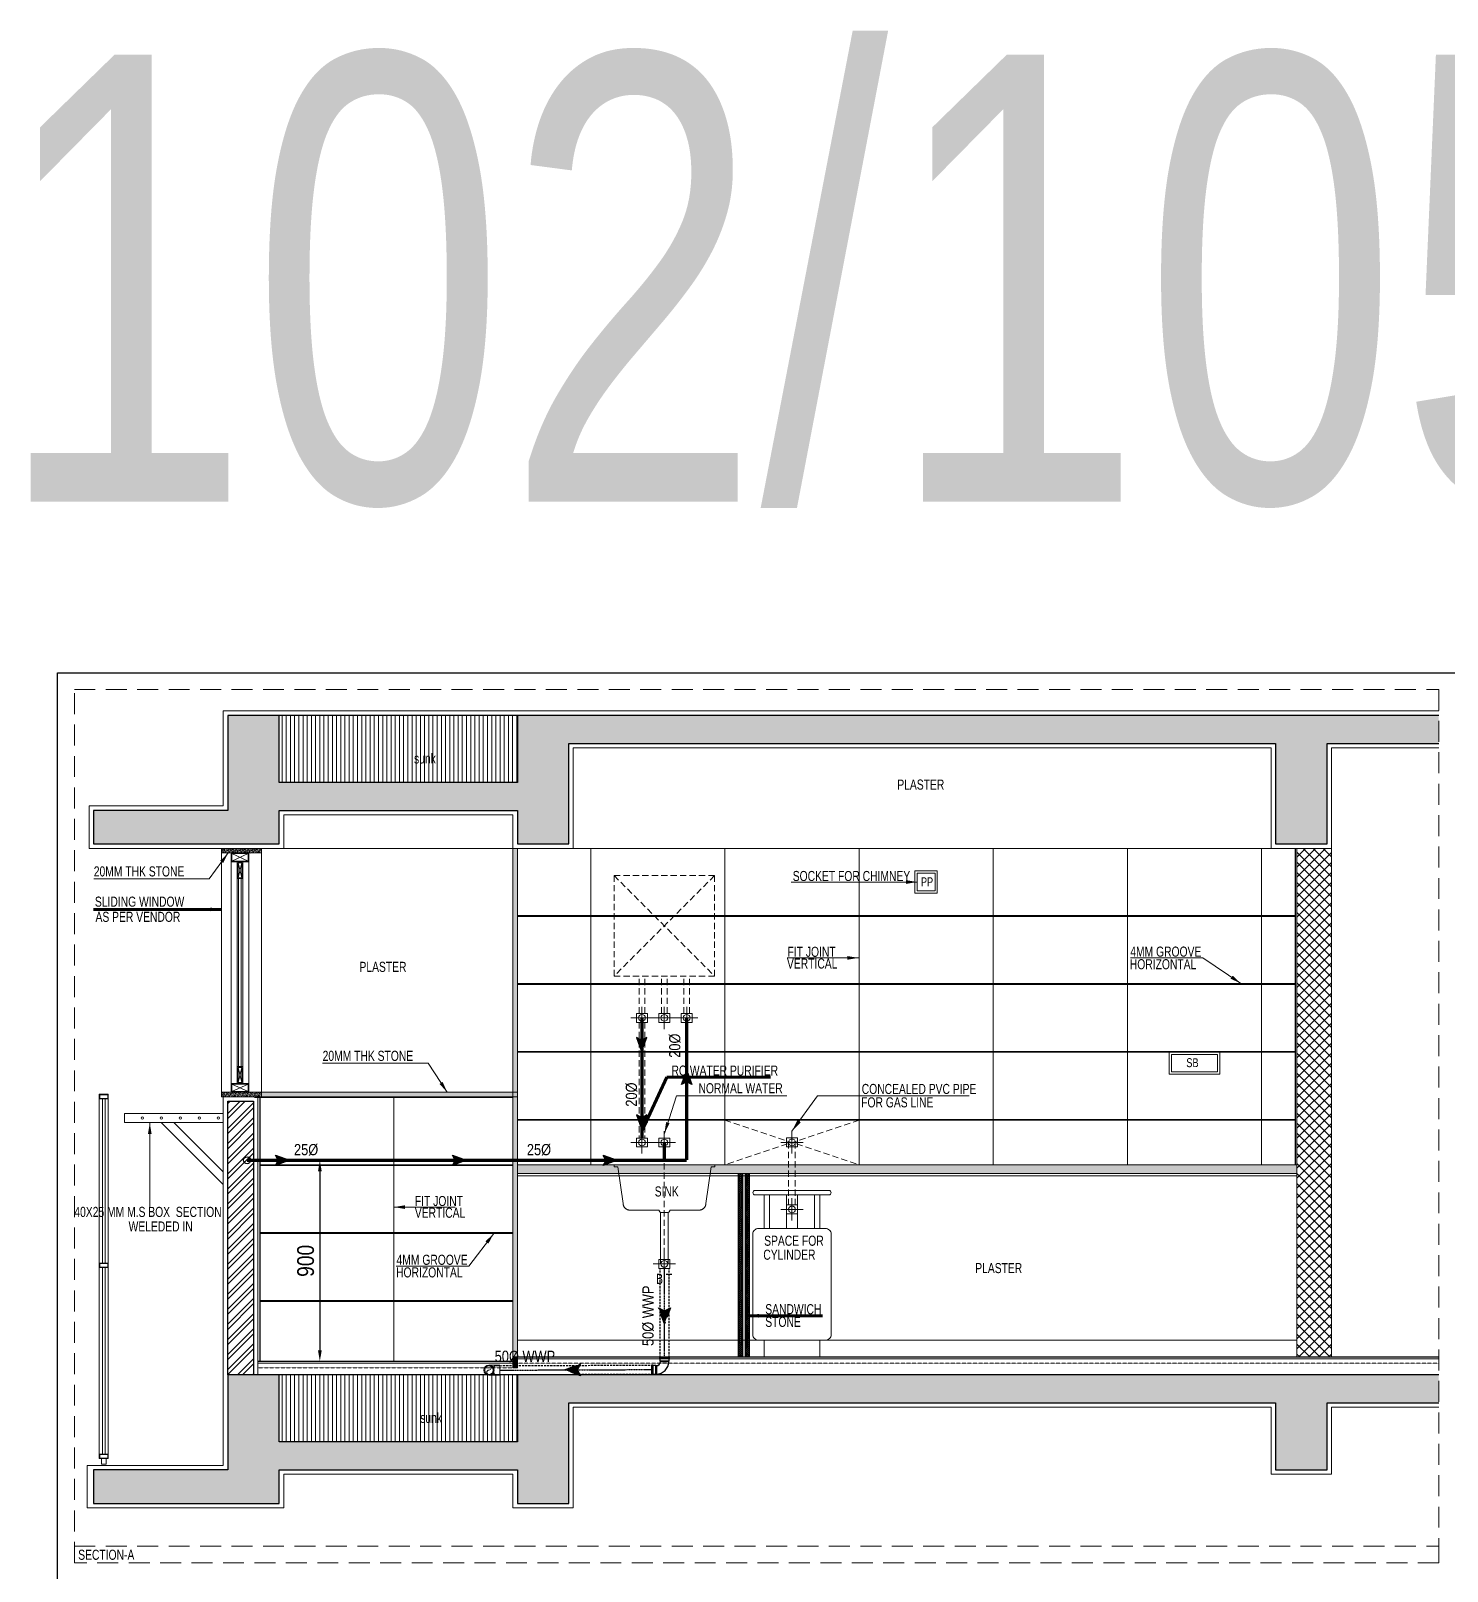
# Model space of a CAD drawing. Header units: inches. Extents: x 853900 to 962947, y 469960 to 560972.
# Drawn here: x 927668 to 934002, y 478652 to 485544 of the extents above; entities that cross this region are included whole.
import ezdxf
from ezdxf.enums import TextEntityAlignment as Align

# ---------------------------------------------------------------- set-up
doc = ezdxf.new("R2010")
doc.units = ezdxf.units.IN
doc.header["$LTSCALE"] = 750
for name, pattern in [('CENTER', [2, 1.25, -0.25, 0.25, -0.25]), ('Dash', [6, 3, -3]), ('DASHED2', [0.375, 0.25, -0.125]), ('HIDDEN', [0.375, 0.25, -0.125]), ('HIDDEN2', [0.1875, 0.125, -0.0625])]:
    doc.linetypes.add(name, pattern=pattern)
doc.layers.get('0').update_dxf_attribs({"color": 8})
doc.layers.get('Defpoints').update_dxf_attribs({"color": 8})
for name, color, linetype, lineweight in [('a-Dotted-HM', 8, 'HIDDEN2', 9), ('E-ELECT. SB', 8, 'Continuous', 5), ('ELE-03-MSA', 8, 'Continuous', 18), ('fer', 8, 'Continuous', 20), ('FILING-MSA', 8, 'Continuous', 9), ('g-dot', 8, 'HIDDEN', 9), ('g-dw', 8, 'Continuous', 5), ('g-ele-01', 8, 'Continuous', 9), ('g-ele-02', 8, 'Continuous', 9), ('g-ele-03', 8, 'Continuous', 5), ('g-ele-04', 8, 'Continuous', 9), ('g-ele-3', 8, 'Continuous', 0), ('g-ele03', 8, 'Continuous', 0), ('g-ha50', 8, 'Continuous', 9), ('g-text', 8, 'Continuous', 9), ('P_WW PIPE', 4, 'Continuous', 9), ('PLASTER', 8, 'Continuous', 9), ('PLASTER HATCH', 253, 'Continuous', 0), ('sec-ha05', 8, 'Continuous', 15), ('SHEET', 8, 'Continuous', 13), ('STONE', 8, 'Continuous', 18), ('STONE HATCH-MSA', 253, 'Continuous', 9), ('WALL HATCH-MSA', 253, 'Continuous', 9), ('WALL-MSA', 8, 'Continuous', 30)]:
    doc.layers.add(name, color=color, linetype=linetype, lineweight=lineweight)
for name, color, linetype in [('g-sol250', 8, 'Continuous'), ('P-RO WATER', 202, 'DASHED2'), ('P_DIM', 222, 'Continuous'), ('P_DOMESTIC GRAVITY PIPE', 3, 'Continuous'), ('P_WASTE WATER PIPE', 4, 'DASHED2'), ('R.C.C HATCH-MSA', 253, 'Continuous'), ('R.C.C-MSA', 8, 'Continuous'), ('TILE SECTION', 8, 'Continuous')]:
    doc.layers.add(name, color=color, linetype=linetype)
doc.styles.add('ARIAL', font='swisscl.ttf')
doc.styles.add('arial unicode', font='swisscl.ttf', dxfattribs={"height": 45})
doc.styles.add('Arial-Reg+0.8Sc', font='swisscl.ttf')
doc.styles.add('PLUMBING TEXT', font='ARIALN.TTF')
doc.dimstyles.new('75', dxfattribs={"dimtxt": 115, "dimasz": 50, "dimexe": 75, "dimexo": 0, "dimgap": 25, "dimtad": 1, "dimdec": 0, "dimzin": 0, "dimdsep": 46, "dimtxsty": 'ARIAL', "dimblk": 'ARCHTICK', "dimcen": 0.09, "dimdle": 75, "dimclrd": 256, "dimclre": 256, "dimclrt": 256, "dimadec": 0, "dimazin": 0, "dimtfac": 1, "dimtdec": 0, "dimtofl": 0, "dimtmove": 1, "dimatfit": 0, "dimfxl": 1, "dimtolj": 1, "dimtzin": 0, "dimlwd": -1, "dimlwe": -1, "dimarcsym": 0})
doc.dimstyles.new('PLUMBING DIM', dxfattribs={"dimscale": 50, "dimtxt": 1.5, "dimasz": 1, "dimexe": 1, "dimexo": 1, "dimgap": 0.5, "dimtad": 1, "dimdec": 1, "dimtxsty": 'PLUMBING TEXT', "dimcen": 1, "dimdle": 50, "dimclrd": 256, "dimclre": 256, "dimclrt": 256, "dimadec": 0, "dimazin": 0, "dimtfac": 1, "dimtdec": 1, "dimtmove": 0, "dimatfit": 3, "dimfxl": 50, "dimlwd": -1, "dimlwe": -1, "dimarcsym": 1})
doc.dimstyles.new('Scale-50', dxfattribs={"dimtxt": 75, "dimasz": 25, "dimexe": 0, "dimexo": 0, "dimgap": 20, "dimtad": 1, "dimdec": 0, "dimrnd": 1, "dimzin": 3, "dimdsep": 46, "dimtxsty": 'ARIAL', "dimblk": 'ARCHTICK', "dimcen": 0, "dimse1": 1, "dimse2": 1, "dimclrd": 50, "dimclrt": 256, "dimadec": 0, "dimazin": 0, "dimtfac": 1, "dimtdec": 0, "dimtmove": 1, "dimatfit": 3, "dimfxl": 1, "dimtolj": 1, "dimtzin": 0, "dimlwd": 18, "dimarcsym": 0})

# ---------------------------------------------------------------- blocks, each defined once
blk = doc.blocks.new('1')
at = {"layer": 'g-dw', "linetype": 'Dash', "ltscale": 25}
for p, q in [((-12488573.4, -15584268.5), (-12488615.4, -15584360.5)), ((-12488573.4, -15584360.5), (-12488615.4, -15584268.5))]:
    blk.add_line(p, q, dxfattribs=at)
at = {"layer": 'g-dw', "elevation": 0}
for points in [[(-12488619.4, -15584364.5), (-12488619.4, -15584264.5), (-12488569.4, -15584264.5), (-12488569.4, -15584364.5)], [(-12488615.4, -15584360.5), (-12488615.4, -15584268.5), (-12488573.4, -15584268.5), (-12488573.4, -15584360.5)]]:
    blk.add_lwpolyline(points, close=True, dxfattribs=at)
blk = doc.blocks.new('DSGD')
at = {"linetype": 'Dash', "ltscale": 5}
for p, q in [((35669842.5, -21336932.3, 0), (35670292.3, -21336932.3, 0)), ((35669842.5, -21336942.3, 0), (35669842.5, -21336932.3, 0)), ((35669842.5, -21336942.3, 0), (35669859, -21336942.3, 0)), ((35669882.5, -21337105.3, 0), (35669859, -21336942.3, 0)), ((35670252.3, -21337105.3, 0), (35670275.8, -21336942.3, 0)), ((35670275.8, -21336942.3, 0), (35670292.3, -21336942.3, 0)), ((35670292.3, -21336932.3, 0), (35670292.3, -21336942.3, 0)), ((35669912.5, -21337135.3, 0), (35670042.4, -21337135.3, 0)), ((35670046, -21337142.5, 0), (35670042.4, -21337135.3, 0)), ((35670050.5, -21337145.3, 0), (35670084.3, -21337145.3, 0)), ((35670088.8, -21337142.5, 0), (35670092.4, -21337135.3, 0)), ((35670092.4, -21337135.3, 0), (35670222.3, -21337135.3, 0))]:
    blk.add_line(p, q, dxfattribs=at)
for centre, radius, start, end in [((35669912.5, -21337105.3, 0), 30, 180, 270), ((35670222.3, -21337105.3, 0), 30, 270, 0), ((35670050.5, -21337140.3, 0), 5, 206.56505, 270), ((35670084.3, -21337140.3, 0), 5, 270, 333.43495)]:
    blk.add_arc(centre, radius, start, end, dxfattribs=at)
blk = doc.blocks.new('lkjh')
for p, q in [((-149885.7, -13553), (-149885.7, -13653)), ((-149935.7, -13603), (-149835.7, -13603))]:
    blk.add_line(p, q)
blk.add_lwpolyline([(-149910.7, -13623), (-149860.7, -13623), (-149860.7, -13583), (-149910.7, -13583)], close=True)
blk.add_circle((-149885.7, -13603), 15)
blk = doc.blocks.new('PP')
blk.add_wipeout([(35682080.5, -21335716.8), (35682180.5, -21335716.8), (35682180.5, -21335816.8), (35682080.5, -21335816.8)]).translate(0, 0, 0)
at = {"layer": 'E-ELECT. SB', "elevation": 0}
for points in [[(35682180.5, -21335716.8), (35682080.5, -21335716.8), (35682080.5, -21335816.8), (35682180.5, -21335816.8)], [(35682170.5, -21335726.8), (35682090.5, -21335726.8), (35682090.5, -21335806.8), (35682170.5, -21335806.8)]]:
    blk.add_lwpolyline(points, close=True, dxfattribs=at)
at = {"layer": 'E-ELECT. SB', "style": 'ARIAL'}
blk.add_text('PP', height=40, dxfattribs=at).set_placement((35682107.1, -21335785.9, 0))
blk = doc.blocks.new('_ArchTick')
at = {"color": 0, "linetype": 'ByBlock', "const_width": 0.15}
blk.add_lwpolyline([(-0.5, -0.5), (0.5, 0.5)], dxfattribs=at)
blk = doc.blocks.new('A$C9f63dcfd')
blk.add_wipeout([(0, 0), (226.7, 0), (226.7, -97.4), (0, -97.4)])
at = {"layer": 'E-ELECT. SB'}
for points in [[(226.7, 0), (0, 0), (0, -97.4), (226.7, -97.4)], [(216.7, -10), (10, -10), (10, -87.4), (216.7, -87.4)]]:
    blk.add_lwpolyline(points, close=True, dxfattribs=at)
at = {"layer": 'E-ELECT. SB', "style": 'ARIAL'}
blk.add_text('SB', height=40, dxfattribs=at).set_placement((77, -66.5))
blk = doc.blocks.new('BOX CHANNEL')
at = {"layer": 'g-ele-03'}
blk.add_line((-451080.6, 132998.1, 0), (-451080.6, 132958.1, 0), dxfattribs=at)
at = {"layer": 'g-ele-03', "elevation": 0}
blk.add_lwpolyline([(-451080.6, 132998.1), (-450638.4, 132998.1), (-450638.4, 132958.1), (-451080.6, 132958.1)], dxfattribs=at)
at = {"layer": 'g-ele-03'}
for centre in [(-451000.5, 132978.1, 0), (-450915.5, 132978.1, 0), (-450830.5, 132978.1, 0), (-450745.5, 132978.1, 0), (-450660.5, 132978.1, 0)]:
    blk.add_circle(centre, 5, dxfattribs=at)
blk = doc.blocks.new('A$C469b1725')
at = {"lineweight": 0}
for p, q in [((69, 1660), (69, 925)), ((81, 1660), (81, 925)), ((69, 70), (69, 905)), ((81, 70), (81, 905))]:
    blk.add_line(p, q, dxfattribs=at)
for points in [[(55, 1660), (95, 1660), (95, 1680), (55, 1680)], [(57, 1662), (93, 1662), (93, 1678), (57, 1678)], [(55, 905), (95, 905), (95, 925), (55, 925)], [(57, 907), (93, 907), (93, 923), (57, 923)], [(55, 50), (95, 50), (95, 70), (55, 70)], [(57, 52), (93, 52), (93, 68), (57, 68)], [(85, 50), (65, 50), (65, 25), (85, 25)]]:
    blk.add_lwpolyline(points, close=True, dxfattribs=at)
at = {"layer": 'ELE-03-MSA', "lineweight": 0}
for p, q in [((55, 925), (55, 1660)), ((95, 1660), (95, 925)), ((55, 905), (55, 70)), ((95, 70), (95, 905))]:
    blk.add_line(p, q, dxfattribs=at)
blk = doc.blocks.new('GAS NO BATLO')
at = {"ltscale": 15, "elevation": 0}
for points in [[(1459370.1, -1284020.9), (1459040.1, -1284020.9)], [(1459040.1, -1284040.9), (1459370.1, -1284040.9)]]:
    blk.add_lwpolyline(points, dxfattribs=at)
for points in [[(1459080.1, -1284190.9), (1459105.1, -1284190.9), (1459105.1, -1284040.9), (1459080.1, -1284040.9)], [(1459180.1, -1284190.9), (1459230.1, -1284190.9), (1459230.1, -1284040.9), (1459180.1, -1284040.9)], [(1459330.1, -1284190.9), (1459305.1, -1284190.9), (1459305.1, -1284040.9), (1459330.1, -1284040.9)], [(1459330.1, -1284690.9), (1459330.1, -1284765.9), (1459080.1, -1284765.9), (1459080.1, -1284690.9)]]:
    blk.add_lwpolyline(points, close=True, dxfattribs=at)
blk.add_lwpolyline([(1459380.1, -1284665.9), (1459380.1, -1284215.9, 0.414214), (1459355.1, -1284190.9), (1459055.1, -1284190.9, 0.414214), (1459030.1, -1284215.9), (1459030.1, -1284665.9, 0.414214), (1459055.1, -1284690.9), (1459355.1, -1284690.9, 0.414214)], format="xyb", close=True, dxfattribs=at)
for centre, start, end in [((1459040.1, -1284030.9, 0), 90, 270), ((1459370.1, -1284030.9, 0), 270, 90)]:
    blk.add_arc(centre, 10, start, end)
blk = doc.blocks.new('ARR')
at = {"ltscale": 0.025}
h = blk.add_hatch(color=256, dxfattribs=at)
edge = h.paths.add_edge_path()
edge.add_line((249, 94), (0, 0))
edge.add_line((0, 0), (249, -94))
edge.add_line((249, -94), (200, 0))
edge.add_line((200, 0), (249, 94))
at = {"color": 7, "linetype": 'Continuous', "ltscale": 0.025}
blk.add_lwpolyline([(249, 94), (0, 0), (249, -94), (200, 0)], close=True, dxfattribs=at)
blk = doc.blocks.new('WASTE WATER ARROW')
at = {"layer": 'P_WASTE WATER PIPE', "ltscale": 0.025}
blk.add_hatch(color=256, dxfattribs=at).paths.add_polyline_path([(481737.16, -256822.52), (481729.92, -256825.26), (481737.16, -256828), (481735.75, -256825.26)])
at = {"layer": 'P_WASTE WATER PIPE', "color": 7, "linetype": 'ByBlock', "ltscale": 0.025}
blk.add_lwpolyline([(481737.16, -256822.52), (481729.92, -256825.26), (481737.16, -256828), (481735.75, -256825.26)], close=True, dxfattribs=at)
blk = doc.blocks.new('806-015UP')
at = {"color": 0, "linetype": 'Continuous'}
for p, q in [((64, 29.5), (0, 29.5)), ((64, -29.5), (64, 29.5)), ((64, -29.5), (0, -29.5))]:
    blk.add_line(p, q, dxfattribs=at)
at = {"color": 8, "linetype": 'Continuous'}
for p, q in [((21.7, 20), (29.6, 20)), ((29, 17), (29, 5.4)), ((37, 25), (64, 25)), ((21.7, -20), (29.6, -20)), ((29, -5.4), (29, -17)), ((37, -25), (64, -25))]:
    blk.add_line(p, q, dxfattribs=at)
at = {"color": 0, "linetype": 'Continuous'}
blk.add_circle((0, 0), 29.5, dxfattribs=at)
at = {"color": 8, "linetype": 'Continuous'}
blk.add_circle((0, 0), 25, dxfattribs=at)
at = {"color": 0, "linetype": 'Continuous'}
for centre, start, end in [((0, 12.5), 90, 270), ((0, -12.5), 270, 90)]:
    blk.add_arc(centre, 12.5, start, end, dxfattribs=at)
at = {"color": 8, "linetype": 'Continuous'}
for centre, start, end in [((37, 17), 90, 180), ((37, -17), 180, 270)]:
    blk.add_arc(centre, 8, start, end, dxfattribs=at)
blk = doc.blocks.new('*D614')
at = {"layer": 'Defpoints', "color": 0}
for p in [(928964.6, 480490.9, 0), (928960.3, 479590.9), (928964.6, 479590.9, 0)]:
    blk.add_point(p, dxfattribs=at)
at = {"layer": 'P_DIM', "transparency": 16777216}
for p, q in [((928914.6, 480490.9), (928910.3, 480490.9)), ((928960.3, 480440.9), (928960.3, 479640.9)), ((928914.6, 479590.9), (928910.3, 479590.9))]:
    blk.add_line(p, q, dxfattribs=at)
for points in [[(928952, 480440.9), (928968.7, 480440.9), (928960.3, 480490.9)], [(928952, 479640.9), (928968.7, 479640.9), (928960.3, 479590.9)]]:
    blk.add_solid(points, dxfattribs=at)
at = {"layer": 'P_DIM', "transparency": 16777216, "insert": (928897, 480040.9), "char_height": 75, "attachment_point": 5, "rotation": 90, "style": 'PLUMBING TEXT'}
blk.add_mtext('900', dxfattribs=at)

msp = doc.modelspace()

# ---------------------------------------------------------------- hatches: boundary and pattern name
at = {"layer": 'FILING-MSA'}
h = msp.add_hatch(dxfattribs=at)
h.set_pattern_fill('ANSI31', color=256, scale=150, angle=45)
h.set_pattern_definition([(90, (-865227.439, -283364.788), (-18.75, 0), [])])
h.paths.add_polyline_path([(929843.95, 482480.92), (929843.95, 482180.92), (928778.55, 482180.92), (928778.55, 482480.92)])
h = msp.add_hatch(dxfattribs=at)
h.set_pattern_fill('ANSI31', color=256, scale=150, angle=45)
h.set_pattern_definition([(90, (-865227.439, -286314.788), (-18.75, 0), [])])
h.paths.add_polyline_path([(929843.95, 479530.92), (929843.95, 479230.92), (928778.55, 479230.92), (928778.55, 479530.92)])
at = {"layer": 'g-sol250'}
h = msp.add_hatch(dxfattribs=at)
h.set_pattern_fill('ANSI33', color=46, scale=2, style=0)
h.set_pattern_definition([(45, (-32200967.524, 17596466.178), (-8.980256121, 8.980256121), []), (45, (-32200958.544, 17596466.178), (-8.980256121, 8.980256121), [6.35, -3.175])])
h.paths.add_polyline_path([(928699.49, 481865.92), (928520.49, 481865.92), (928520.49, 481885.92), (928699.49, 481885.92)])
h = msp.add_hatch(dxfattribs=at)
h.set_pattern_fill('ANSI33', color=46, scale=2, style=0)
h.set_pattern_definition([(45, (-32200967.524, 17596560.177), (-8.980256121, 8.980256121), []), (45, (-32200958.544, 17596560.177), (-8.980256121, 8.980256121), [6.35, -3.175])])
h.paths.add_polyline_path([(928699.49, 480794.92), (928520.49, 480794.92), (928520.49, 480774.92), (928699.49, 480774.92)])
at = {"layer": 'PLASTER HATCH'}
h = msp.add_hatch(dxfattribs=at)
h.set_pattern_fill('ANSI37', color=256, scale=10, angle=180)
h.paths.add_polyline_path([(933484.85, 481885.92), (933329.85, 481885.92), (933329.85, 479610.92), (933484.85, 479610.92)])
at = {"layer": 'R.C.C HATCH-MSA'}
h = msp.add_hatch(color=256, dxfattribs=at)
h.dxf.hatch_style = 1
h.paths.add_polyline_path([(933964.85, 482480.92), (933964.85, 482355.92), (933464.85, 482355.92), (933464.85, 481905.92), (933234.85, 481905.92), (933234.85, 482355.92), (930073.95, 482355.92), (930073.95, 481905.92), (929843.95, 481905.92), (929843.95, 482055.92), (928778.55, 482055.92), (928778.55, 481905.92), (927948.55, 481905.92), (927948.55, 482055.92), (928548.55, 482055.92), (928548.55, 482480.92), (928778.55, 482480.92), (928778.55, 482180.92), (929843.95, 482180.92), (929843.95, 482480.92)])
h = msp.add_hatch(color=256, dxfattribs=at)
h.dxf.hatch_style = 1
h.paths.add_polyline_path([(933964.85, 479530.92), (933964.85, 479405.92), (933464.85, 479405.92), (933464.85, 479105.92), (933234.85, 479105.92), (933234.85, 479405.92), (930073.95, 479405.92), (930073.95, 478955.92), (929843.95, 478955.92), (929843.95, 479105.92), (928778.55, 479105.92), (928778.55, 478955.92), (927948.55, 478955.92), (927948.55, 479105.92), (928548.55, 479105.92), (928548.55, 479530.92), (928778.55, 479530.92), (928778.55, 479230.92), (929843.95, 479230.92), (929843.95, 479530.92)])
at = {"layer": 'sec-ha05', "ltscale": 300}
h = msp.add_hatch(dxfattribs=at)
h.set_pattern_fill('ANSI37', color=256, scale=50, angle=180, style=0)
h.set_pattern_definition([(225, (-18245120.505, 3574687.475), (4.4194173824, -4.4194173824), []), (315, (-18245120.505, 3574687.475), (4.4194173824, 4.4194173824), [])])
h.paths.add_polyline_path([(930861.95, 480430.92), (930881.95, 480430.92), (930881.95, 479610.92), (930861.95, 479610.92)])
h.paths.add_polyline_path([(930831.95, 479610.92), (930851.95, 479610.92), (930851.95, 480430.92), (930831.95, 480430.92)])
at = {"layer": 'STONE', "ltscale": 750}
h = msp.add_hatch(color=49, dxfattribs=at)
h.dxf.hatch_style = 1
h.paths.add_polyline_path([(929823.95, 479610.92), (929843.95, 479610.92), (929843.95, 479562.92), (929823.95, 479562.92)])
at = {"layer": 'STONE HATCH-MSA', "ltscale": 750}
h = msp.add_hatch(color=256, dxfattribs=at)
h.dxf.hatch_style = 1
h.paths.add_polyline_path([(929823.95, 481885.92), (929843.95, 481885.92), (929843.95, 481059.26), (929823.95, 481091.73)])
h.paths.add_polyline_path([(929823.95, 481091.73), (929843.95, 481059.26), (929843.95, 481010.55), (929823.95, 481043.02)])
h.paths.add_polyline_path([(929823.95, 481043.02), (929843.95, 481010.55), (929843.95, 480770.98), (929823.95, 480770.98)])
h = msp.add_hatch(color=256, dxfattribs=at)
h.dxf.hatch_style = 1
h.paths.add_polyline_path([(928699.49, 480774.93), (928699.49, 480794.91), (929823.95, 480794.91), (929823.95, 480774.67)])
h = msp.add_hatch(color=256, dxfattribs=at)
h.dxf.hatch_style = 1
h.paths.add_polyline_path([(929843.95, 480770.98), (929843.95, 479610.92), (929843.95, 479610.92), (929823.95, 479610.92), (929823.95, 480770.98)])
h = msp.add_hatch(color=256, dxfattribs=at)
h.dxf.hatch_style = 1
h.paths.add_polyline_path([(933329.85, 480470.92), (933329.85, 480430.92), (929843.95, 480430.92), (929843.95, 480470.92)])
at = {"layer": 'WALL HATCH-MSA'}
h = msp.add_hatch(dxfattribs=at)
h.set_pattern_fill('ANSI32', color=256, scale=5)
h.set_pattern_definition([(45, (10981.77, -29320.456), (-33.6759605, 33.6759605), []), (45, (11004.22, -29320.456), (-33.6759605, 33.6759605), [])])
h.paths.add_polyline_path([(928663.55, 479530.92), (928548.55, 479530.92), (928548.55, 480754.92), (928663.55, 480754.92)])

# ---------------------------------------------------------------- linework, layer by layer
at = {"layer": 'a-Dotted-HM', "color": 3, "ltscale": 0.01}
for p, q in [((929843.95, 479582.92, 0), (933964.85, 479582.92, 0)), ((929823.95, 479562.92, 0), (928683.55, 479562.92, 0))]:
    msp.add_line(p, q, dxfattribs=at)
at = {"layer": 'g-dot', "ltscale": 0.15}
for p, q in [((930275.98, 481764.4, 0), (930725.98, 481314.4, 0)), ((930725.98, 481764.4, 0), (930275.98, 481314.4, 0)), ((930388.48, 481147.92, 0), (930388.48, 481314.4, 0)), ((930413.48, 481147.92, 0), (930413.48, 481314.4, 0)), ((930488.48, 481147.92, 0), (930488.48, 481314.4, 0)), ((930513.48, 481147.92, 0), (930513.48, 481314.4, 0)), ((930588.48, 481147.92, 0), (930588.48, 481314.4, 0)), ((930613.48, 481147.92, 0), (930613.48, 481314.4, 0)), ((930388.48, 481107.92, 0), (930388.48, 480590.42, 0)), ((930413.48, 481107.92, 0), (930413.48, 480590.42, 0)), ((931056.95, 480570.92, 0), (931056.95, 480270.95, 0)), ((931086.95, 480570.92, 0), (931086.95, 480270.95, 0)), ((930500.98, 480520.42, 0), (930500.98, 480077.1, 0))]:
    msp.add_line(p, q, dxfattribs=at)
at = {"layer": 'g-dot', "ltscale": 0.15, "elevation": 0}
msp.add_lwpolyline([(930275.98, 481314.4), (930725.98, 481314.4), (930725.98, 481764.4), (930275.98, 481764.4)], close=True, dxfattribs=at)
for points in [[(931371.95, 480669.92), (930771.95, 480470.92)], [(930771.95, 480669.92), (931371.95, 480470.92)]]:
    msp.add_lwpolyline(points, dxfattribs=at)
at = {"layer": 'g-dw', "linetype": 'Continuous', "ltscale": 500, "elevation": 0}
for points in [[(928615.62, 481750.92), (928615.62, 481825.92), (928590.62, 481825.92), (928590.62, 481750.92)], [(928611.62, 481754.92), (928611.62, 481821.92), (928594.62, 481821.92), (928594.62, 481754.92)]]:
    msp.add_lwpolyline(points, close=True, dxfattribs=at)
at = {"layer": 'g-dw', "linetype": 'Continuous', "ltscale": 500}
for points in [[(928615.62, 480909.92), (928615.62, 480834.92), (928590.62, 480834.92), (928590.62, 480909.92)], [(928611.62, 480905.92), (928611.62, 480838.92), (928594.62, 480838.92), (928594.62, 480905.92)]]:
    msp.add_lwpolyline(points, close=True, dxfattribs=at)
at = {"layer": 'g-ele-01', "ltscale": 250}
for p, q in [((929823.95, 479610.92), (929823.95, 480795.15)), ((929823.95, 480795.15), (929843.95, 480795.15)), ((929843.95, 480795.15), (929843.95, 479610.92)), ((929843.95, 479610.92), (929823.95, 479610.92))]:
    msp.add_line(p, q, dxfattribs=at)
at = {"layer": 'g-ele-01'}
msp.add_lwpolyline([(929823.95, 480795.21), (929823.95, 479610.92)], dxfattribs=at)
msp.add_lwpolyline([(933329.85, 480430.92), (929843.95, 480430.92), (929843.95, 480470.92), (933329.85, 480470.92)], close=True, dxfattribs=at)
at = {"layer": 'g-ele-02'}
for p, q in [((930171.95, 481885.92), (930093.95, 481885.92)), ((933214.85, 481885.92), (930171.95, 481885.92)), ((930171.95, 480470.92), (930171.95, 481885.92)), ((928691.49, 480770.98, 0), (929823.95, 480770.92)), ((928691.49, 480470.98, 0), (929823.95, 480470.98, 0)), ((928691.49, 480466.98, 0), (929823.95, 480466.98, 0)), ((928691.49, 480166.98, 0), (929823.95, 480166.98, 0)), ((928691.49, 480162.98, 0), (929823.95, 480162.98, 0)), ((928691.49, 479862.98, 0), (929823.95, 479862.98, 0)), ((928691.49, 479858.98, 0), (929823.95, 479858.98, 0))]:
    msp.add_line(p, q, dxfattribs=at)
at = {"layer": 'g-ele-02', "ltscale": 250, "elevation": 0}
msp.add_lwpolyline([(928609.12, 480909.92), (928597.12, 480909.92), (928597.12, 481750.92), (928609.12, 481750.92), (928609.12, 480909.92)], dxfattribs=at)
at = {"layer": 'g-ele-02'}
msp.add_lwpolyline([(929823.95, 480774.67), (928699.49, 480774.92), (928699.49, 480794.92), (929823.95, 480794.92)], close=True, dxfattribs=at)
msp.add_lwpolyline([(929291.49, 480770.98), (929291.49, 479590.92)], dxfattribs=at)
at = {"layer": 'g-ele-03'}
for p, q in [((928798.55, 481885.92), (929823.95, 481885.92)), ((930771.95, 480470.92), (930771.95, 481885.92)), ((931371.95, 480470.92), (931371.95, 481885.92)), ((931971.95, 480470.92), (931971.95, 481885.92)), ((932571.95, 480470.92), (932571.95, 481885.92)), ((933171.95, 480470.92), (933171.95, 481885.92)), ((933329.85, 481885.92), (933329.85, 479610.92)), ((933484.85, 481885.92), (933484.85, 479610.92)), ((928563.12, 480834.92), (928563.12, 481825.92, 0)), ((928594.62, 481754.92, 0), (928611.62, 481821.92, 0)), ((928611.62, 481754.92, 0), (928594.62, 481821.92, 0)), ((928643.12, 480834.92), (928643.12, 481825.92, 0)), ((930171.95, 481585.92), (929843.95, 481585.92)), ((930171.95, 481581.92), (929843.95, 481581.92)), ((930171.95, 481585.92), (933321.85, 481585.92)), ((930171.95, 481581.92), (933321.85, 481581.92)), ((930171.95, 481281.92), (929843.95, 481281.92)), ((930171.95, 481277.92), (929843.95, 481277.92)), ((930171.95, 481281.92), (933321.85, 481281.92)), ((930171.95, 481277.92), (933321.85, 481277.92)), ((930171.95, 480977.92), (929843.95, 480977.92)), ((930171.95, 480973.92), (929843.95, 480973.92)), ((930171.95, 480977.92), (933321.85, 480977.92)), ((933321.85, 480973.92), (930171.95, 480973.92)), ((928594.62, 480905.92, 0), (928611.62, 480838.92, 0)), ((928611.62, 480905.92, 0), (928594.62, 480838.92, 0)), ((930171.95, 480673.92), (929843.95, 480673.92)), ((930171.95, 480673.92), (933321.85, 480673.92)), ((930171.95, 480669.92), (929843.95, 480669.92)), ((933321.85, 480669.92), (930171.95, 480669.92)), ((930484.04, 480257.92, 0), (930484.04, 480027.1, 0)), ((930517.86, 480257.92), (930517.86, 480027.1)), ((930484.04, 480027.1, 0), (930517.86, 480027.1))]:
    msp.add_line(p, q, dxfattribs=at)
at = {"layer": 'g-ele-03', "linetype": 'Continuous', "elevation": 0}
msp.add_lwpolyline([(928590.62, 481750.92), (928615.62, 481750.92), (928615.62, 480909.92), (928590.62, 480909.92), (928590.62, 481750.92)], dxfattribs=at)
at = {"layer": 'g-ele-03'}
msp.add_lwpolyline([(930831.95, 479610.92), (930851.95, 479610.92), (930851.95, 480430.92), (930831.95, 480430.92)], close=True, dxfattribs=at)
at = {"layer": 'g-ele-03', "elevation": 0}
msp.add_lwpolyline([(930861.95, 480430.92), (930881.95, 480430.92), (930881.95, 479610.92), (930861.95, 479610.92)], close=True, dxfattribs=at)
at = {"layer": 'g-ele-04'}
msp.add_lwpolyline([(928699.49, 481865.92), (928520.49, 481865.92), (928520.49, 480794.92), (928699.49, 480794.92)], close=True, dxfattribs=at)
at = {"layer": 'g-ele-3'}
msp.add_lwpolyline([(933329.85, 480420.92), (929843.95, 480420.92)], dxfattribs=at)
at = {"layer": 'g-ele-3', "elevation": 0}
msp.add_lwpolyline([(930861.95, 480420.92), (930851.95, 480420.92)], dxfattribs=at)
at = {"layer": 'g-ele03'}
for p, q in [((928250.86, 480659.87, 0), (928528.55, 480382.18, 0)), ((928307.43, 480659.87, 0), (928528.55, 480438.74, 0))]:
    msp.add_line(p, q, dxfattribs=at)
at = {"layer": 'g-ele03', "ltscale": 500, "elevation": 0}
for points in [[(929843.95, 479685.92), (930831.95, 479685.92)], [(930851.95, 479685.92), (930861.95, 479685.92)], [(930881.95, 479685.92), (933329.85, 479685.92)]]:
    msp.add_lwpolyline(points, dxfattribs=at)
at = {"layer": 'P-RO WATER', "linetype": 'Continuous', "const_width": 15, "elevation": 0}
msp.add_lwpolyline([(930400.98, 480590.42), (930400.98, 481127.92)], dxfattribs=at)
at = {"layer": 'P_DOMESTIC GRAVITY PIPE', "const_width": 15}
msp.add_lwpolyline([(930600.98, 481127.92), (930600.98, 480492.23)], dxfattribs=at)
at = {"layer": 'P_DOMESTIC GRAVITY PIPE', "const_width": 15, "elevation": 0}
for points in [[(930500.98, 480570.42), (930500.98, 480486.81)], [(928634.94, 480490.92), (930600.98, 480490.92)]]:
    msp.add_lwpolyline(points, dxfattribs=at)
at = {"layer": 'P_DOMESTIC GRAVITY PIPE'}
msp.add_circle((928634.94, 480490.92, 0), 15.42, dxfattribs=at)
at = {"layer": 'P_WASTE WATER PIPE', "linetype": 'Continuous', "ltscale": 6}
for p, q in [((930444.47, 479532.71, 0), (930444.46, 479574.22, 0)), ((930444.46, 479574.22, 0), (930445.84, 479574.22, 0)), ((930445.84, 479574.22, 0), (930445.84, 479532.71, 0)), ((930449.04, 479574.1, 0), (930461.37, 479574.1, 0)), ((930449.04, 479574.1, 0), (930449.04, 479532.71, 0)), ((930461.37, 479574.1, 0), (930465.54, 479571.95, 0)), ((930461.37, 479574.1, 0), (930461.37, 479532.71, 0)), ((930465.54, 479571.95, 0), (930465.53, 479534.46, 0)), ((930522.71, 479608.47, 0), (930481.2, 479608.49, 0)), ((930481.2, 479608.49, 0), (930481.2, 479607.1, 0)), ((930481.2, 479608.49, 0), (930522.71, 479608.47, 0)), ((930481.2, 479607.1, 0), (930522.71, 479607.1, 0)), ((930481.32, 479603.9, 0), (930481.32, 479594.04, 0)), ((930481.32, 479603.9, 0), (930522.71, 479603.9, 0)), ((930481.32, 479594.04, 0), (930483.46, 479589.88, 0)), ((930481.32, 479594.04, 0), (930522.71, 479594.04, 0)), ((930483.46, 479589.88, 0), (930520.95, 479589.88, 0)), ((930520.95, 479589.88, 0), (930522.71, 479594.04, 0)), ((930522.71, 479607.1, 0), (930522.71, 479608.47, 0)), ((930522.71, 479594.04, 0), (930522.71, 479603.9, 0)), ((930445.84, 479532.71, 0), (930444.47, 479532.71, 0)), ((930461.37, 479532.71, 0), (930449.04, 479532.71, 0)), ((930465.53, 479534.46, 0), (930461.37, 479532.71, 0))]:
    msp.add_line(p, q, dxfattribs=at)
at = {"layer": 'P_WASTE WATER PIPE', "ltscale": 0.05, "elevation": 0}
for points in [[(930481.96, 479608.49), (930481.96, 480007.8)], [(930521.96, 479608.47), (930521.96, 480007.8)], [(929766.05, 479571.94), (930445.84, 479574.49)], [(929766.05, 479531.94), (930445.84, 479534.5)]]:
    msp.add_lwpolyline(points, dxfattribs=at)
at = {"layer": 'P_WASTE WATER PIPE', "color": 252, "linetype": 'CENTER', "ltscale": 0.005, "elevation": 0}
for points in [[(930501.95, 479608.48), (930501.95, 480007.8)], [(929766.05, 479551.94), (930445.84, 479554.49)]]:
    msp.add_lwpolyline(points, dxfattribs=at)
at = {"layer": 'P_WASTE WATER PIPE', "linetype": 'Continuous', "ltscale": 6}
for centre, radius in [((930465.53, 479589.88, 0), 55.42), ((930465.54, 479589.88, 0), 17.92)]:
    msp.add_arc(centre, radius, 270, 0, dxfattribs=at)
at = {"layer": 'P_WASTE WATER PIPE', "linetype": 'Continuous', "ltscale": 6, "extrusion": (0, 0, -1)}
for centre, start_param, end_param in [((930447.44, 479574.06, 0), 5.5968468, 8.6133028), ((930447.44, 479532.75, 0), 2.3810652, 5.4729165)]:
    msp.add_ellipse(centre, major_axis=(-1.13, 1.13), ratio=1, start_param=start_param, end_param=end_param, dxfattribs=at)
at = {"layer": 'P_WASTE WATER PIPE', "linetype": 'Continuous', "ltscale": 6}
for centre, start_param, end_param in [((930481.36, 479605.5, 0), -0.6863386, 2.3301175), ((930522.67, 479605.5, 0), 2.3810652, 5.4729165)]:
    msp.add_ellipse(centre, major_axis=(-1.13, 1.13), ratio=1, start_param=start_param, end_param=end_param, dxfattribs=at)
at = {"layer": 'PLASTER', "ltscale": 0.01}
msp.add_line((929823.95, 479582.92, 0), (928683.55, 479582.92, 0), dxfattribs=at)
at = {"layer": 'PLASTER'}
for points in [[(933964.85, 482335.92), (933484.85, 482335.92), (933484.85, 481885.92), (933214.85, 481885.92), (933214.85, 482335.92), (930093.95, 482335.92), (930093.95, 481885.92), (929823.95, 481885.92), (929823.95, 482035.92), (928798.55, 482035.92), (928798.55, 481885.92), (927928.55, 481885.92), (927928.55, 482075.92), (928528.55, 482075.92), (928528.55, 482500.92), (933964.85, 482500.92)], [(928683.55, 479530.92), (928683.55, 480774.92), (928528.55, 480774.92), (928528.55, 479530.92), (928528.55, 479125.92), (927918.95, 479125.92), (927918.95, 478935.92), (928798.55, 478935.92), (928798.55, 479085.92), (929823.95, 479085.92), (929823.95, 478935.92), (930093.95, 478935.92), (930093.95, 479385.92), (933214.85, 479385.92), (933214.85, 479085.92), (933484.85, 479085.92), (933484.85, 479385.92), (933964.85, 479385.92)]]:
    msp.add_lwpolyline(points, dxfattribs=at)
at = {"layer": 'PLASTER', "ltscale": 0.01, "elevation": 0}
msp.add_lwpolyline([(929843.95, 479602.92), (933964.85, 479602.92)], dxfattribs=at)
at = {"layer": 'R.C.C-MSA'}
for points in [[(933964.85, 482480.92), (929843.95, 482480.92), (929843.95, 482180.92), (928778.55, 482180.92), (928778.55, 482480.92), (928548.55, 482480.92), (928548.55, 482055.92), (927948.55, 482055.92), (927948.55, 481905.92), (928778.55, 481905.92), (928778.55, 482055.92), (929843.95, 482055.92), (929843.95, 481905.92), (930073.95, 481905.92), (930073.95, 482355.92), (933234.85, 482355.92), (933234.85, 481905.92), (933464.85, 481905.92), (933464.85, 482355.92), (933964.85, 482355.92)], [(933964.85, 479530.92), (929843.95, 479530.92), (929843.95, 479230.92), (928778.55, 479230.92), (928778.55, 479530.92), (928548.55, 479530.92), (928548.55, 479105.92), (927948.55, 479105.92), (927948.55, 478955.92), (928778.55, 478955.92), (928778.55, 479105.92), (929843.95, 479105.92), (929843.95, 478955.92), (930073.95, 478955.92), (930073.95, 479405.92), (933234.85, 479405.92), (933234.85, 479105.92), (933464.85, 479105.92), (933464.85, 479405.92), (933964.85, 479405.92)]]:
    msp.add_lwpolyline(points, dxfattribs=at)
at = {"layer": 'SHEET', "linetype": 'HIDDEN', "ltscale": 0.5}
for points in [[(933964.85, 478689.97), (927862.38, 478689.97), (927862.38, 482597.28), (933964.85, 482597.28)], [(933964.85, 478689.97), (927862.38, 478689.97), (927862.38, 478764.97), (933964.85, 478764.97)]]:
    msp.add_lwpolyline(points, close=True, dxfattribs=at)
at = {"layer": 'STONE', "color": 7, "linetype": 'Continuous', "ltscale": 750}
for points in [[(928699.49, 481865.92), (928520.49, 481865.92), (928520.49, 481885.92), (928699.49, 481885.92)], [(928699.49, 480794.92), (928520.49, 480794.92), (928520.49, 480774.92), (928699.49, 480774.92)]]:
    msp.add_lwpolyline(points, close=True, dxfattribs=at)
at = {"layer": 'STONE', "color": 7}
msp.add_lwpolyline([(929823.95, 479610.92), (929843.95, 479610.92), (929843.95, 479562.92), (929823.95, 479562.92)], close=True, dxfattribs=at)
at = {"layer": 'STONE HATCH-MSA', "elevation": 0}
msp.add_lwpolyline([(929823.95, 480774.67), (929843.95, 480774.67), (929843.95, 481885.92), (929823.95, 481885.92)], close=True, dxfattribs=at)
at = {"layer": 'TILE SECTION', "ltscale": 0.01}
msp.add_line((929823.95, 479590.92, 0), (928683.55, 479590.92, 0), dxfattribs=at)
at = {"layer": 'TILE SECTION'}
msp.add_lwpolyline([(933321.85, 481885.92), (933321.85, 480470.92)], dxfattribs=at)
at = {"layer": 'TILE SECTION', "ltscale": 0.01, "elevation": 0}
msp.add_lwpolyline([(928691.49, 480770.98), (928668.55, 480770.98)], dxfattribs=at)
at = {"layer": 'TILE SECTION', "ltscale": 0.01}
msp.add_lwpolyline([(928691.49, 480770.98), (928691.49, 479590.92)], dxfattribs=at)
at = {"layer": 'TILE SECTION', "ltscale": 500, "elevation": 0}
msp.add_lwpolyline([(929843.95, 479610.92), (933964.85, 479610.92)], dxfattribs=at)
at = {"layer": 'WALL-MSA'}
for p, q in [((929843.95, 482480.92), (928778.55, 482480.92)), ((929843.95, 479530.92), (928778.55, 479530.92))]:
    msp.add_line(p, q, dxfattribs=at)
msp.add_lwpolyline([(928663.55, 479530.92), (928548.55, 479530.92), (928548.55, 480754.92), (928663.55, 480754.92)], close=True, dxfattribs=at)

# ---------------------------------------------------------------- block references
at = {"layer": 'fer'}
for p in [(1080286.7, 494730.95, 0), (1080386.7, 494730.95), (1080486.7, 494730.95), (1080286.7, 494173.45, 0), (1080386.7, 494173.45, 0), (1080957.67, 494173.95, 0), (1080386.7, 493630.13, 0)]:
    msp.add_blockref('lkjh', p, dxfattribs=at)
at = {"layer": 'fer', "xscale": -1}
msp.add_blockref('lkjh', (781186.24, 493873.98, 0), dxfattribs=at)
at = {"layer": 'g-ele-02', "ltscale": 275, "xscale": -0.8, "yscale": 0.8, "zscale": 0.8, "rotation": 89.99999999824148}
for p in [(-11538848.51, -9509029.59), (-11538848.51, -9510060.59)]:
    msp.add_blockref('1', p, dxfattribs=at)
at = {"layer": 'g-ele-02'}
msp.add_blockref('A$C469b1725', (927918.95, 479105.92), dxfattribs=at)
at = {"layer": 'g-ele-03', "xscale": -1}
msp.add_blockref('DSGD', (36600569.32, 21817403.18, 0), dxfattribs=at)
at = {"layer": 'g-ele-04'}
msp.add_blockref('GAS NO BATLO', (-528133.14, 1764376.78, 0), dxfattribs=at)
at = {"layer": 'g-ha50', "ltscale": 150}
msp.add_blockref('BOX CHANNEL', (1379166.9, 347701.81, 0), dxfattribs=at)
at = {"layer": 'P-RO WATER', "linetype": 'Continuous', "xscale": 0.25, "yscale": 0.25, "zscale": 0.25, "rotation": 90.00000000000001}
for p in [(930399.36, 480977.69, 0), (930399.36, 480631.43, 0)]:
    msp.add_blockref('ARR', p, dxfattribs=at)
at = {"layer": 'P_DOMESTIC GRAVITY PIPE', "xscale": -0.25, "yscale": 0.25, "zscale": 0.25, "rotation": 90}
msp.add_blockref('ARR', (930600.98, 480892.19), dxfattribs=at)
at = {"layer": 'P_DOMESTIC GRAVITY PIPE', "xscale": -0.25, "yscale": 0.25, "zscale": 0.25}
for p in [(928824.39, 480490.92, 0), (929615.47, 480490.92, 0), (930290.43, 480490.92, 0)]:
    msp.add_blockref('ARR', p, dxfattribs=at)
at = {"layer": 'P_WASTE WATER PIPE', "ltscale": 0.05, "xscale": -9.924111691501553, "yscale": 9.924111691501553, "zscale": 9.924111691501553}
for p, rotation in [((3479264.52, -4300982.22, 0), 270), ((-3850686.97, -2069209.55, 0), 180)]:
    msp.add_blockref('WASTE WATER ARROW', p, dxfattribs=dict(at, rotation=rotation))
at = {"layer": 'P_WW PIPE', "xscale": -0.77, "yscale": 0.77, "zscale": 0.77, "rotation": 180}
msp.add_blockref('806-015UP', (929716.77, 479551.94, 0), dxfattribs=at)

# ---------------------------------------------------------------- texts
at = {"layer": 'Defpoints', "color": 1, "linetype": 'ByBlock', "ltscale": 0.5, "style": 'arial unicode'}
msp.add_text('102/105', height=2000, dxfattribs=at).set_placement((927511.4, 483437.38))
at = {"layer": 'g-text', "style": 'arial unicode'}
for s, p in [('sunk', (929381.54, 482266.1, 0)), ('20MM THK STONE ', (927949.23, 481760.71, 0)), ('SLIDING WINDOW ', (927954.29, 481625.38, 1811.48)), ('AS PER VENDOR', (927957.01, 481557.5, 1811.48)), ('20MM THK STONE ', (928972.82, 480935.56, 0)), ('RO WATER PURIFIER', (930533.13, 480869.65, 0)), ('NORMAL WATER', (930653.81, 480790.65, -0.02)), ('CONCEALED PVC PIPE', (931383.87, 480787.44, -0.01)), ('SINK', (930457.94, 480328.9, 0)), ('40X25 MM M.S BOX  SECTION', (927862.37, 480237.43, 0)), (' WELEDED IN', (928092.13, 480172.24, 0)), ('SPACE FOR', (930947.47, 480108.39, 0)), ('B.T', (930464.25, 479938.05, -0.02)), ('SANDWICH ', (930952.48, 479802.1, -0.02)), ('STONE', (930952.48, 479745.48, -0.02)), ('sunk', (929409.2, 479316.1, 0)), ('SECTION-A', (927879.54, 478703.49))]:
    msp.add_text(s, height=45, dxfattribs=at).set_placement(p)
for s, p in [('PLASTER', (931543.01, 482171.58, 0)), ('SOCKET FOR CHIMNEY', (931075.37, 481762.64, 0)), ('FIT JOINT', (931051.96, 481423.55, 0)), ('4MM GROOVE', (932584.93, 481424.28, 0)), ('PLASTER', (929137.59, 481356.12, 0)), ('VERTICAL', (931049.63, 481371.2, 0)), ('HORIZONTAL', (932583.03, 481368.02, 0)), ('FIT JOINT', (929385.23, 480308.61, 0)), ('VERTICAL', (929385.23, 480256.26, 0)), ('4MM GROOVE', (929303.31, 480045.61, 0)), ('HORIZONTAL', (929301.41, 479989.34, 0)), ('PLASTER', (931891.47, 480008.52, 0))]:
    msp.add_text(s, height=45, dxfattribs=at).set_placement(p, align=Align.MIDDLE_LEFT)
at = {"layer": 'g-text', "char_height": 45, "style": 'arial unicode'}
for s, insert, attachment_point in [(' FOR GAS LINE', (931704.5, 480772.48, 0), 3), (' CYLINDER', (930930.95, 480090.94, 0), 1)]:
    msp.add_mtext(s, dxfattribs=dict(at, insert=insert, attachment_point=attachment_point))
at = {"layer": 'P-RO WATER', "linetype": 'Continuous', "style": 'PLUMBING TEXT'}
msp.add_text('20%%C', height=50, rotation=90, dxfattribs=at).set_placement((930378.53, 480730.63, 0))
at = {"layer": 'P_DOMESTIC GRAVITY PIPE', "style": 'PLUMBING TEXT'}
msp.add_text('20%%C', height=50, rotation=90, dxfattribs=at).set_placement((930572.63, 480949.44, 0))
for p in [(928844.77, 480513.55, 0), (929886.21, 480513.55, 0)]:
    msp.add_text('25%%C', height=50, dxfattribs=at).set_placement(p)
at = {"layer": 'P_WW PIPE', "lineweight": 30, "insert": (930402.73, 479930.37, 0), "char_height": 50, "width": 623.9432, "attachment_point": 3, "rotation": 90, "style": 'PLUMBING TEXT'}
msp.add_mtext('50Ø WWP', dxfattribs=at)
at = {"layer": 'P_WW PIPE', "lineweight": 30, "insert": (929742.3, 479638.75, 0), "char_height": 50, "width": 623.9432, "attachment_point": 1, "style": 'PLUMBING TEXT'}
msp.add_mtext('50Ø WWP', dxfattribs=at)

# ---------------------------------------------------------------- dimensions: what is measured, and where the dimension line sits
at = {"layer": 'P_DIM'}
dim = msp.add_linear_dim(base=(928960.32, 479590.92), p1=(928964.63, 480490.92, 0), p2=(928964.63, 479590.92, 0), angle=90, dimstyle='PLUMBING DIM', dxfattribs=at)
dim.commit()
dim.dimension.update_dxf_attribs({"geometry": '*D614', "text_midpoint": (928897.03, 480040.92)})

# ---------------------------------------------------------------- leaders
at = {"layer": 'g-text'}
for points, dimstyle, override in [([(928550.95, 481865.92), (928464.93, 481750.14), (927949.17, 481750.14)], '75', {"dimtxt": 90, "dimgap": 10, "dimtad": 0, "dimtxsty": 'Arial-Reg+0.8Sc', "dimclrd": 50}), ([(928520.49, 481613.27, 0), (927948.61, 481613.27, 0)], '75', {"dimscale": 1, "dimtxt": 90, "dimasz": 50, "dimgap": 10, "dimtad": 0, "dimtxsty": 'Arial-Reg+0.8Sc', "dimclrd": 50, "dimlwd": 65535}), ([(931369.64, 481396.3, 0), (931049.96, 481396.3, 0)], 'Scale-50', {"dimasz": 50, "dimtad": 0}), ([(933080.01, 481281.92, 0), (932909.02, 481396.3, 0), (932586.59, 481396.3, 0)], 'Scale-50', {"dimasz": 50, "dimtad": 0}), ([(929530.23, 480794.92), (929444.21, 480924.99), (928972.76, 480924.99)], '75', {"dimtxt": 90, "dimgap": 10, "dimtad": 0, "dimtxsty": 'Arial-Reg+0.8Sc', "dimclrd": 50}), ([(930501.46, 480611.31, 0), (930555.54, 480779.85, 0), (931049.36, 480779.85, 0)], 'Scale-50', {"dimscale": 1, "dimtxt": 75, "dimasz": 50, "dimgap": 20, "dimtad": 0, "dimtxsty": 'ARIAL', "dimclrd": 50, "dimlwd": 18}), ([(931071.95, 480620.92), (931185.63, 480779.85), (931864.42, 480779.85)], '75', {"dimtxt": 90, "dimasz": 55, "dimgap": 10, "dimtad": 0, "dimtxsty": 'Arial-Reg+0.8Sc', "dimclrd": 50}), ([(929291.49, 480281.36, 0), (929564.91, 480281.36, 0)], 'Scale-50', {"dimasz": 50, "dimtad": 0}), ([(929737.96, 480162.98, 0), (929627.41, 480017.62, 0), (929301.84, 480017.62, 0)], 'Scale-50', {"dimasz": 50, "dimtad": 0})]:
    msp.add_leader(points, dimstyle=dimstyle, override=override, dxfattribs=at)
at = {"layer": 'g-text', "ltscale": 750}
for points, override in [([(930400.98, 480620.42, 0), (930512.41, 480862.89, 0), (930976.54, 480862.89, 0)], {"dimscale": 1, "dimtxt": 90, "dimasz": 50, "dimgap": 10, "dimtad": 0, "dimtxsty": 'Arial-Reg+0.8Sc', "dimclrd": 50, "dimlwd": 65535}), ([(928199.74, 480657.87, 0), (928199.74, 480280.79, 0)], {"dimtxt": 90, "dimgap": 10, "dimtad": 0, "dimtxsty": 'Arial-Reg+0.8Sc', "dimclrd": 50}), ([(930873.82, 479795.36, -0.02), (931208.36, 479795.36, -0.02)], {"dimscale": 1, "dimtxt": 90, "dimasz": 50, "dimgap": 10, "dimtad": 0, "dimtxsty": 'Arial-Reg+0.8Sc', "dimclrd": 50, "dimlwd": 65535})]:
    msp.add_leader(points, dimstyle='75', override=override, dxfattribs=at)

# ---------------------------------------------------------------- next in the draw order: block references
at = {"layer": 'E-ELECT. SB'}
msp.add_blockref('PP', (-34750458.56, 21817502.48, 0), dxfattribs=at)
at = {"layer": 'g-ele-02'}
msp.add_blockref('A$C9f63dcfd', (932758.62, 480973.92), dxfattribs=at)

# ---------------------------------------------------------------- next in the draw order: linework, layer by layer
at = {"layer": 'Defpoints', "color": 14}
msp.add_lwpolyline([(942287.38, 470812.28), (927787.38, 470812.28), (927787.38, 482672.28), (942287.38, 482672.28)], close=True, dxfattribs=at)

# ---------------------------------------------------------------- next in the draw order: leaders
at = {"layer": 'g-text'}
msp.add_leader([(931631.95, 481735.67, 0), (931069.03, 481735.67, 0)], dimstyle='Scale-50', override={"dimscale": 1, "dimtxt": 75, "dimasz": 50, "dimgap": 20, "dimtad": 0, "dimtxsty": 'ARIAL', "dimclrd": 50, "dimlwd": 18}, dxfattribs=at)

doc.saveas('drawing.dxf')
